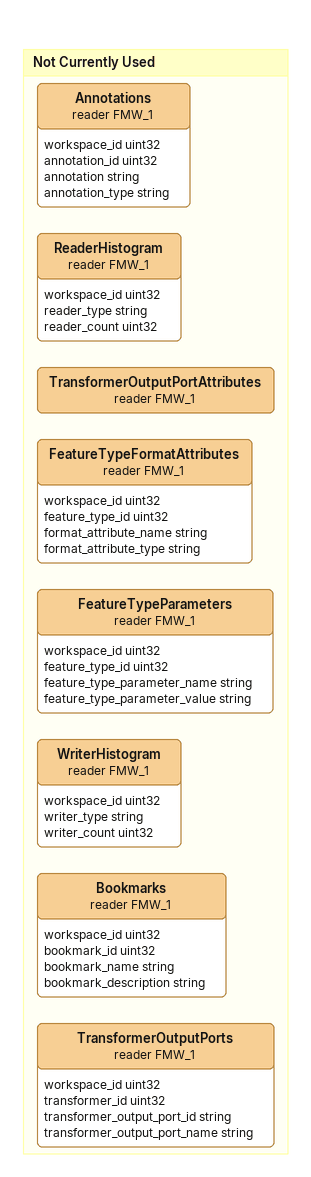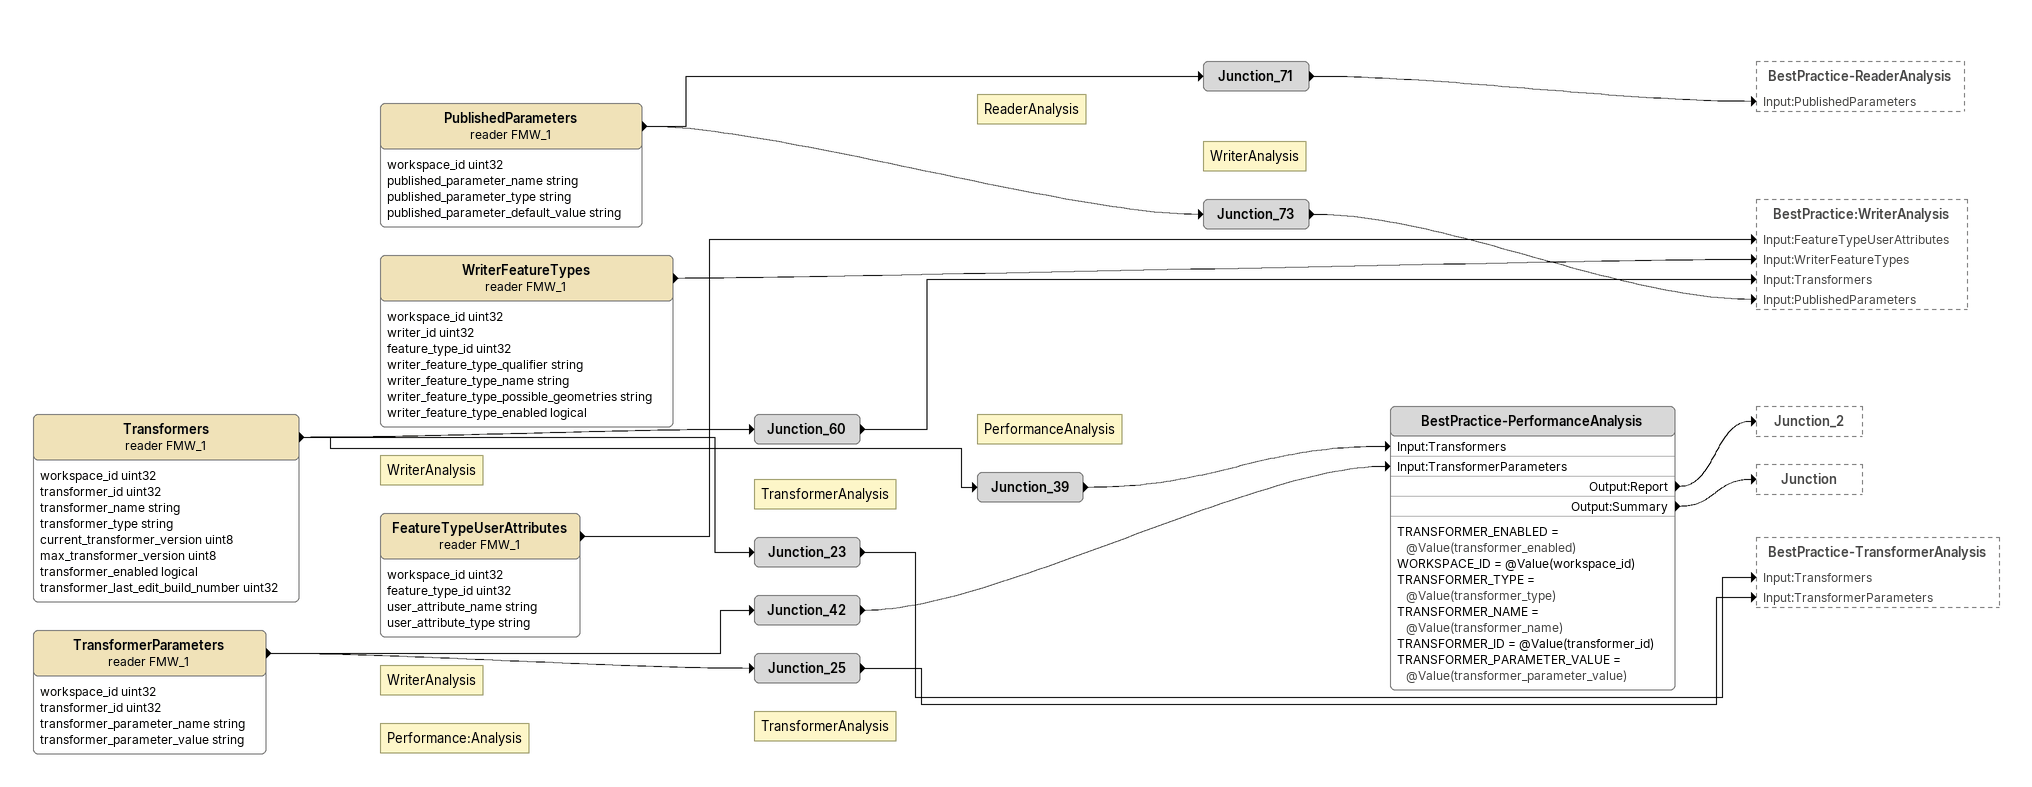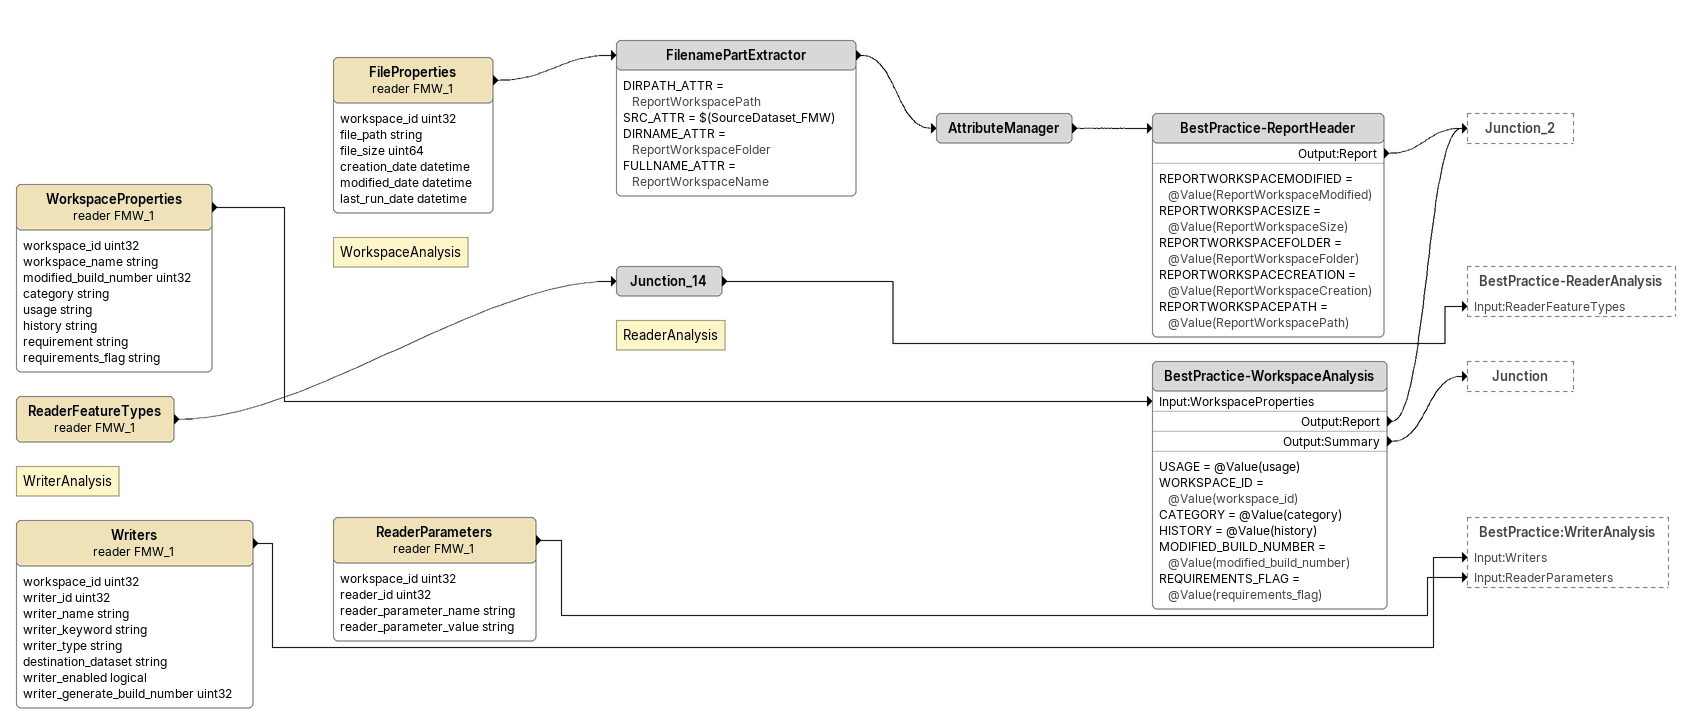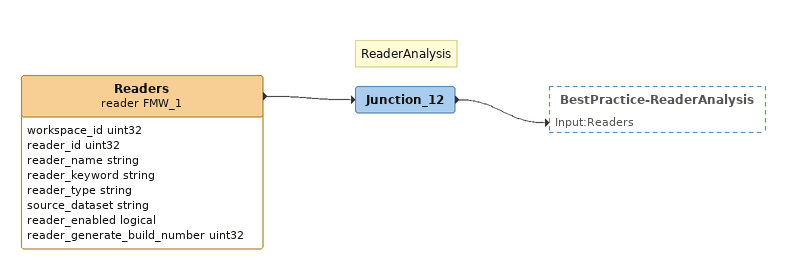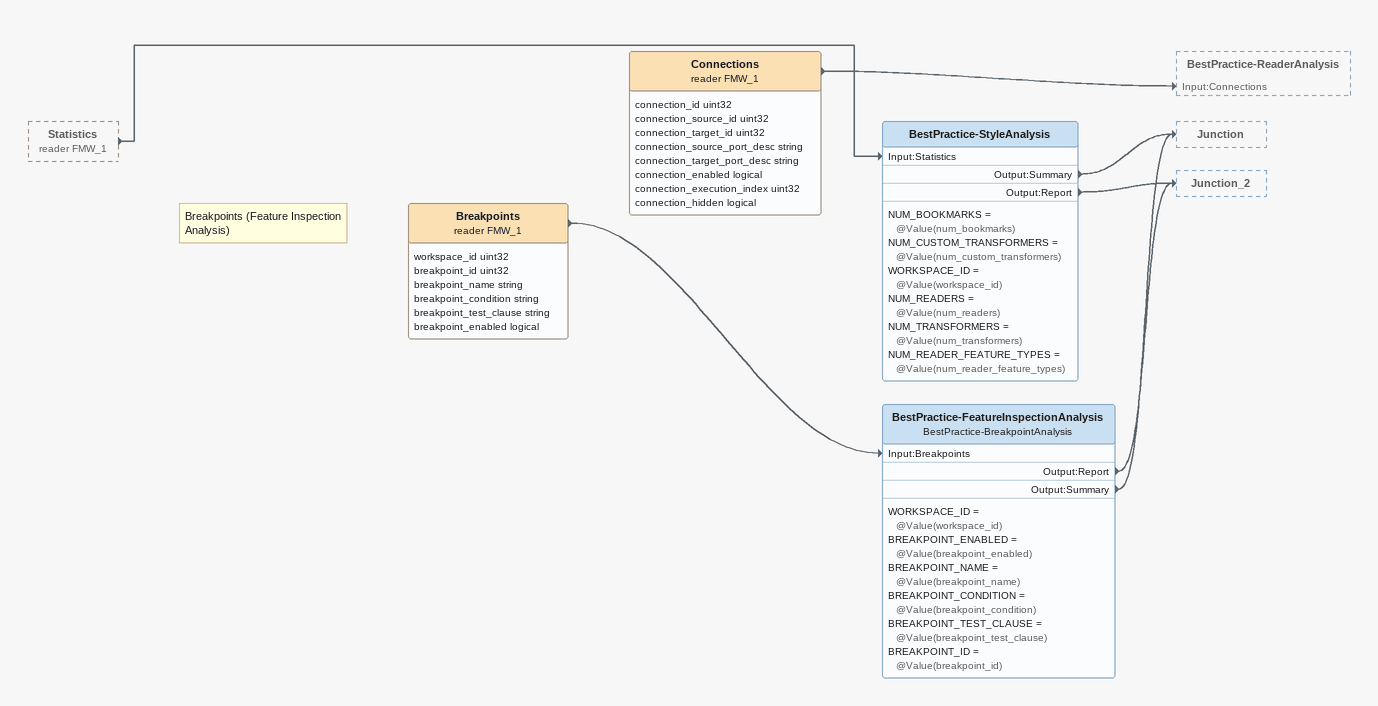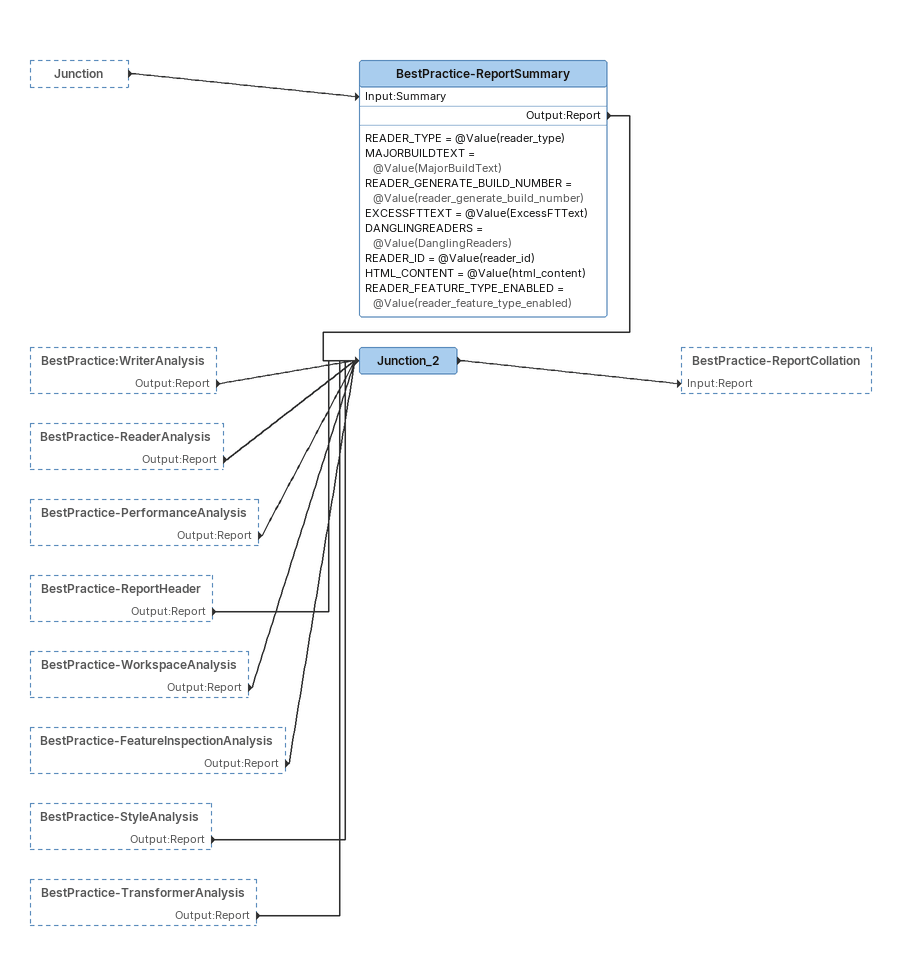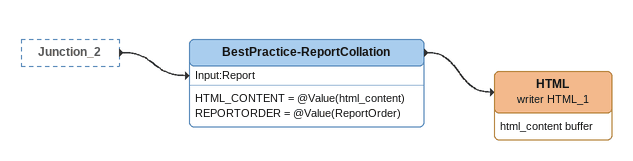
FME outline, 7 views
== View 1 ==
Bookmark: Not Currently Used
Annotations (reader FMW_1)
    attributes: workspace_id uint32, annotation_id uint32, annotation string, annotation_type string
ReaderHistogram (reader FMW_1)
    attributes: workspace_id uint32, reader_type string, reader_count uint32
TransformerOutputPortAttributes (reader FMW_1)
FeatureTypeFormatAttributes (reader FMW_1)
    attributes: workspace_id uint32, feature_type_id uint32, format_attribute_name string, format_attribute_type string
FeatureTypeParameters (reader FMW_1)
    attributes: workspace_id uint32, feature_type_id uint32, feature_type_parameter_name string, feature_type_parameter_value string
WriterHistogram (reader FMW_1)
    attributes: workspace_id uint32, writer_type string, writer_count uint32
Bookmarks (reader FMW_1)
    attributes: workspace_id uint32, bookmark_id uint32, bookmark_name string, bookmark_description string
TransformerOutputPorts (reader FMW_1)
    attributes: workspace_id uint32, transformer_id uint32, transformer_output_port_id string, transformer_output_port_name string

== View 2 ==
Transformers (reader FMW_1)
    attributes: workspace_id uint32, transformer_id uint32, transformer_name string, transformer_type string, current_transformer_version uint8, max_transformer_version uint8, transformer_enabled logical, transformer_last_edit_build_number uint32
    -> Junction_23
    -> Junction_39
    -> Junction_60
Note: WriterAnalysis
Junction_60
    -> BestPractice:WriterAnalysis [Input:Transformers]
Note: PerformanceAnalysis
Junction_39
    -> BestPractice-PerformanceAnalysis [Input:Transformers]
Note: TransformerAnalysis
Junction_23
    -> BestPractice-TransformerAnalysis [Input:Transformers]
TransformerParameters (reader FMW_1)
    attributes: workspace_id uint32, transformer_id uint32, transformer_parameter_name string, transformer_parameter_value string
    -> Junction_25
    -> Junction_42
Note: Performance:Analysis
Junction_42
    -> BestPractice-PerformanceAnalysis [Input:TransformerParameters]
BestPractice-PerformanceAnalysis
    TRANSFORMER_ENABLED = @Value(transformer_enabled)
    WORKSPACE_ID = @Value(workspace_id)
    TRANSFORMER_TYPE = @Value(transformer_type)
    TRANSFORMER_NAME = @Value(transformer_name)
    TRANSFORMER_ID = @Value(transformer_id)
    TRANSFORMER_PARAMETER_VALUE = @Value(transformer_parameter_value)
    Output:Report -> Junction_2
    Output:Summary -> Junction
Note: TransformerAnalysis
Junction_25
    -> BestPractice-TransformerAnalysis [Input:TransformerParameters]
PublishedParameters (reader FMW_1)
    attributes: workspace_id uint32, published_parameter_name string, published_parameter_type string, published_parameter_default_value string
    -> Junction_71
    -> Junction_73
Note: ReaderAnalysis
Junction_71
    -> BestPractice-ReaderAnalysis [Input:PublishedParameters]
Note: WriterAnalysis
Junction_73
    -> BestPractice:WriterAnalysis [Input:PublishedParameters]
WriterFeatureTypes (reader FMW_1)
    attributes: workspace_id uint32, writer_id uint32, feature_type_id uint32, writer_feature_type_qualifier string, writer_feature_type_name string, writer_feature_type_possible_geometries string, writer_feature_type_enabled logical
    -> BestPractice:WriterAnalysis [Input:WriterFeatureTypes]
Note: WriterAnalysis
FeatureTypeUserAttributes (reader FMW_1)
    attributes: workspace_id uint32, feature_type_id uint32, user_attribute_name string, user_attribute_type string
    -> BestPractice:WriterAnalysis [Input:FeatureTypeUserAttributes]

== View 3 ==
Note: WriterAnalysis
Writers (reader FMW_1)
    attributes: workspace_id uint32, writer_id uint32, writer_name string, writer_keyword string, writer_type string, destination_dataset string, writer_enabled logical, writer_generate_build_number uint32
    -> BestPractice:WriterAnalysis [Input:Writers]
Note: WorkspaceAnalysis
WorkspaceProperties (reader FMW_1)
    attributes: workspace_id uint32, workspace_name string, modified_build_number uint32, category string, usage string, history string, requirement string, requirements_flag string
    -> BestPractice-WorkspaceAnalysis [Input:WorkspaceProperties]
BestPractice-WorkspaceAnalysis
    USAGE = @Value(usage)
    WORKSPACE_ID = @Value(workspace_id)
    CATEGORY = @Value(category)
    HISTORY = @Value(history)
    MODIFIED_BUILD_NUMBER = @Value(modified_build_number)
    REQUIREMENTS_FLAG = @Value(requirements_flag)
    Output:Report -> Junction_2
    Output:Summary -> Junction
ReaderFeatureTypes (reader FMW_1)
    -> Junction_14
Note: ReaderAnalysis
Junction_14
    -> BestPractice-ReaderAnalysis [Input:ReaderFeatureTypes]
ReaderParameters (reader FMW_1)
    attributes: workspace_id uint32, reader_id uint32, reader_parameter_name string, reader_parameter_value string
    -> BestPractice:WriterAnalysis [Input:ReaderParameters]
FileProperties (reader FMW_1)
    attributes: workspace_id uint32, file_path string, file_size uint64, creation_date datetime, modified_date datetime, last_run_date datetime
    -> FilenamePartExtractor
FilenamePartExtractor
    DIRPATH_ATTR = ReportWorkspacePath
    SRC_ATTR = $(SourceDataset_FMW)
    DIRNAME_ATTR = ReportWorkspaceFolder
    FULLNAME_ATTR = ReportWorkspaceName
    -> AttributeManager
AttributeManager
    -> BestPractice-ReportHeader
BestPractice-ReportHeader
    REPORTWORKSPACEMODIFIED = @Value(ReportWorkspaceModified)
    REPORTWORKSPACESIZE = @Value(ReportWorkspaceSize)
    REPORTWORKSPACEFOLDER = @Value(ReportWorkspaceFolder)
    REPORTWORKSPACECREATION = @Value(ReportWorkspaceCreation)
    REPORTWORKSPACEPATH = @Value(ReportWorkspacePath)
    Output:Report -> Junction_2

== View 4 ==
Readers (reader FMW_1)
    attributes: workspace_id uint32, reader_id uint32, reader_name string, reader_keyword string, reader_type string, source_dataset string, reader_enabled logical, reader_generate_build_number uint32
    -> Junction_12
Note: ReaderAnalysis
Junction_12
    -> BestPractice-ReaderAnalysis [Input:Readers]

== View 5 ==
Statistics (reader FMW_1) [outside]
    -> BestPractice-StyleAnalysis [Input:Statistics]
BestPractice-StyleAnalysis
    NUM_BOOKMARKS = @Value(num_bookmarks)
    NUM_CUSTOM_TRANSFORMERS = @Value(num_custom_transformers)
    WORKSPACE_ID = @Value(workspace_id)
    NUM_READERS = @Value(num_readers)
    NUM_TRANSFORMERS = @Value(num_transformers)
    NUM_READER_FEATURE_TYPES = @Value(num_reader_feature_types)
    Output:Summary -> Junction
    Output:Report -> Junction_2
Note: Breakpoints (Feature Inspection Analysis)
Breakpoints (reader FMW_1)
    attributes: workspace_id uint32, breakpoint_id uint32, breakpoint_name string, breakpoint_condition string, breakpoint_test_clause string, breakpoint_enabled logical
    -> BestPractice-FeatureInspectionAnalysis [Input:Breakpoints]
BestPractice-FeatureInspectionAnalysis: BestPractice-BreakpointAnalysis
    WORKSPACE_ID = @Value(workspace_id)
    BREAKPOINT_ENABLED = @Value(breakpoint_enabled)
    BREAKPOINT_NAME = @Value(breakpoint_name)
    BREAKPOINT_CONDITION = @Value(breakpoint_condition)
    BREAKPOINT_TEST_CLAUSE = @Value(breakpoint_test_clause)
    BREAKPOINT_ID = @Value(breakpoint_id)
    Output:Report -> Junction_2
    Output:Summary -> Junction
Connections (reader FMW_1)
    attributes: connection_id uint32, connection_source_id uint32, connection_target_id uint32, connection_source_port_desc string, connection_target_port_desc string, connection_enabled logical, connection_execution_index uint32, connection_hidden logical
    -> BestPractice-ReaderAnalysis [Input:Connections]

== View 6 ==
Junction [outside]
    -> BestPractice-ReportSummary [Input:Summary]
BestPractice:WriterAnalysis [outside]
    Output:Report -> Junction_2
BestPractice-ReaderAnalysis [outside]
    Output:Report -> Junction_2
BestPractice-PerformanceAnalysis [outside]
    Output:Report -> Junction_2
BestPractice-ReportHeader [outside]
    Output:Report -> Junction_2
BestPractice-WorkspaceAnalysis [outside]
    Output:Report -> Junction_2
BestPractice-FeatureInspectionAnalysis [outside]
    Output:Report -> Junction_2
BestPractice-StyleAnalysis [outside]
    Output:Report -> Junction_2
BestPractice-TransformerAnalysis [outside]
    Output:Report -> Junction_2
BestPractice-ReportSummary
    READER_TYPE = @Value(reader_type)
    MAJORBUILDTEXT = @Value(MajorBuildText)
    READER_GENERATE_BUILD_NUMBER = @Value(reader_generate_build_number)
    EXCESSFTTEXT = @Value(ExcessFTText)
    DANGLINGREADERS = @Value(DanglingReaders)
    READER_ID = @Value(reader_id)
    HTML_CONTENT = @Value(html_content)
    READER_FEATURE_TYPE_ENABLED = @Value(reader_feature_type_enabled)
    Output:Report -> Junction_2
Junction_2
    -> BestPractice-ReportCollation [Input:Report]

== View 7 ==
Junction_2 [outside]
    -> BestPractice-ReportCollation [Input:Report]
BestPractice-ReportCollation
    HTML_CONTENT = @Value(html_content)
    REPORTORDER = @Value(ReportOrder)
    -> HTML (writer HTML_1)
HTML (writer HTML_1)
    attributes: html_content buffer
